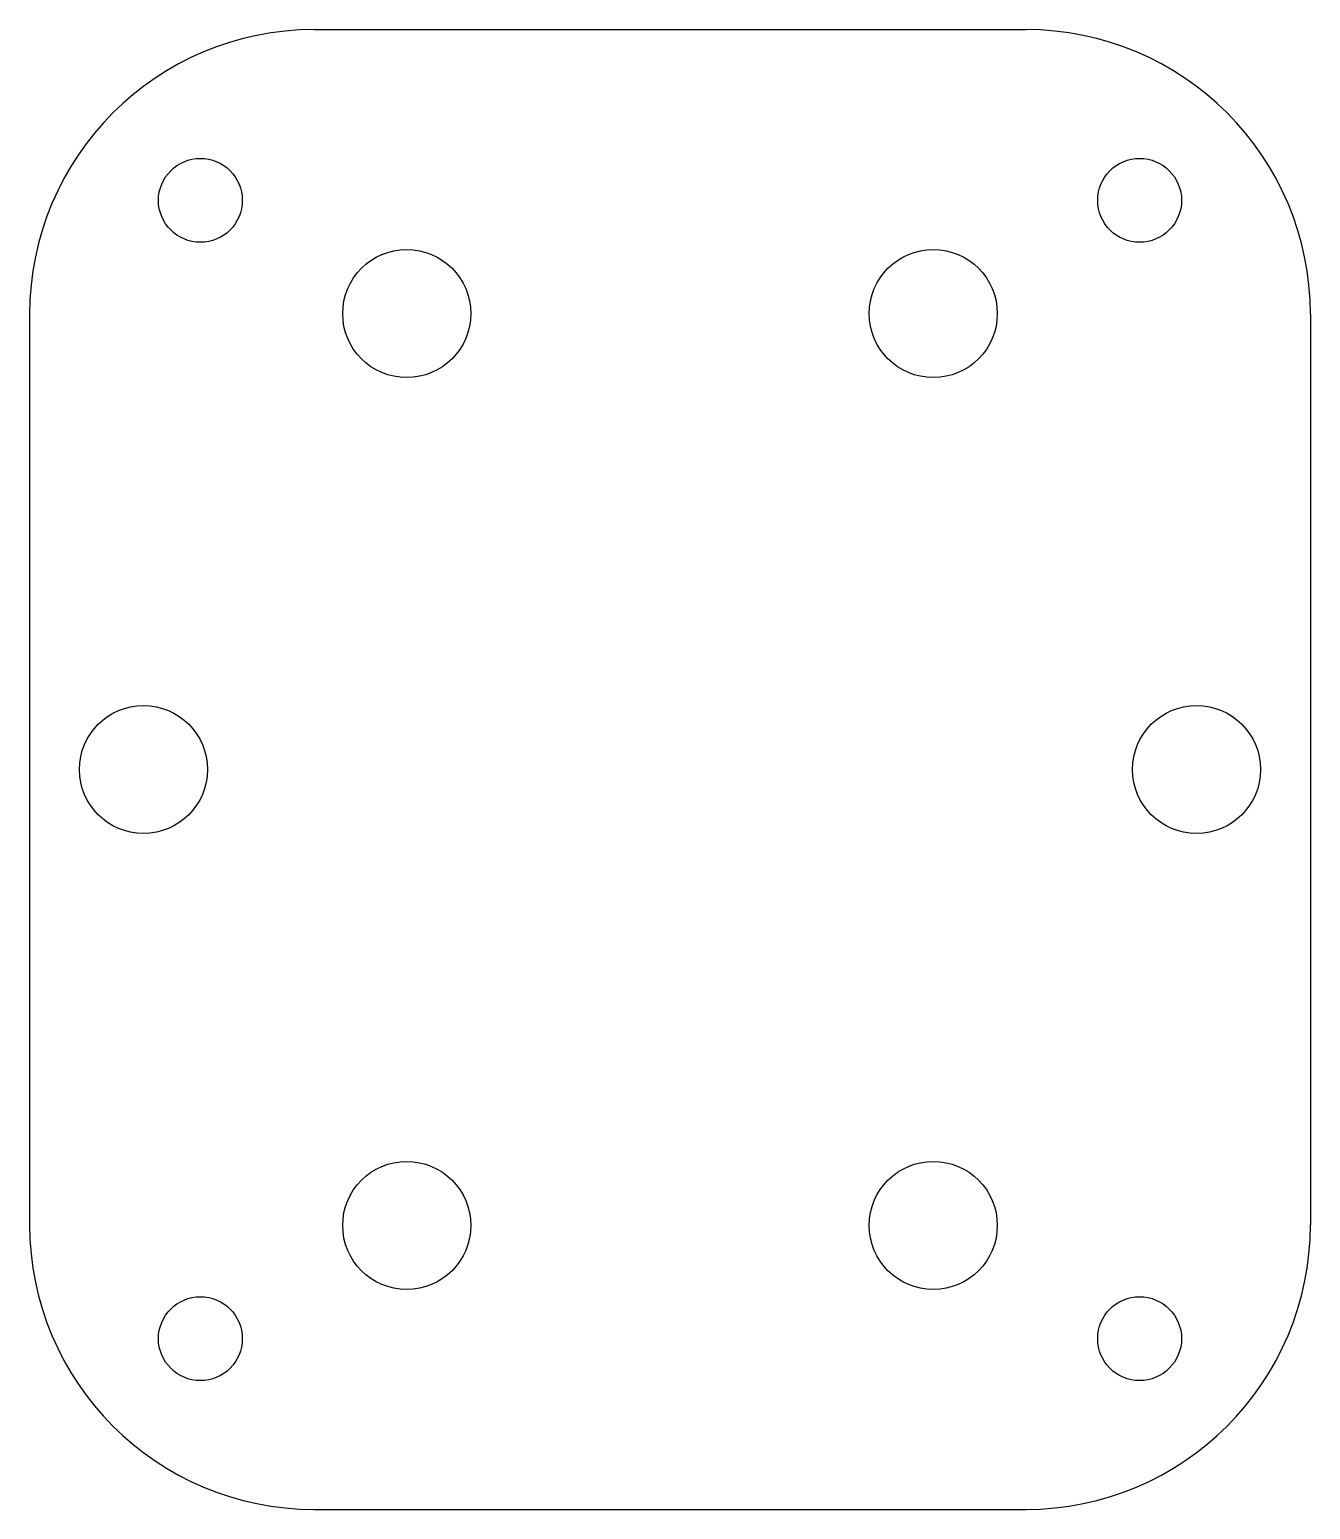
# Model space of a CAD drawing. Header units: millimetres. Extents: x -22.5 to 22.5, y -26 to 26.
import ezdxf

# ---------------------------------------------------------------- set-up
doc = ezdxf.new("R2010")
doc.units = ezdxf.units.MM

msp = doc.modelspace()

# ---------------------------------------------------------------- linework, layer by layer
at = {"color": 7, "linetype": 'Continuous', "lineweight": 25}
for p, q in [((-12.5, 26), (12.5, 26)), ((-22.5, 16), (-22.5, -16)), ((22.5, 16), (22.5, -16)), ((-12.5, -26), (12.5, -26))]:
    msp.add_line(p, q, dxfattribs=at)
for centre, radius in [((-16.5, 20), 1.473), ((16.5, 20), 1.473), ((-9.25, 16.021), 2.25), ((9.25, 16.021), 2.25), ((-18.5, 0), 2.25), ((18.5, 0), 2.25), ((-9.25, -16.021), 2.25), ((9.25, -16.021), 2.25), ((-16.5, -20), 1.473), ((16.5, -20), 1.473)]:
    msp.add_circle(centre, radius, dxfattribs=at)
for centre, start, end in [((-12.5, 16), 90, 180), ((12.5, 16), 0, 90), ((-12.5, -16), 180, 270), ((12.5, -16), 270, 0)]:
    msp.add_arc(centre, 10, start, end, dxfattribs=at)

doc.saveas('drawing.dxf')
